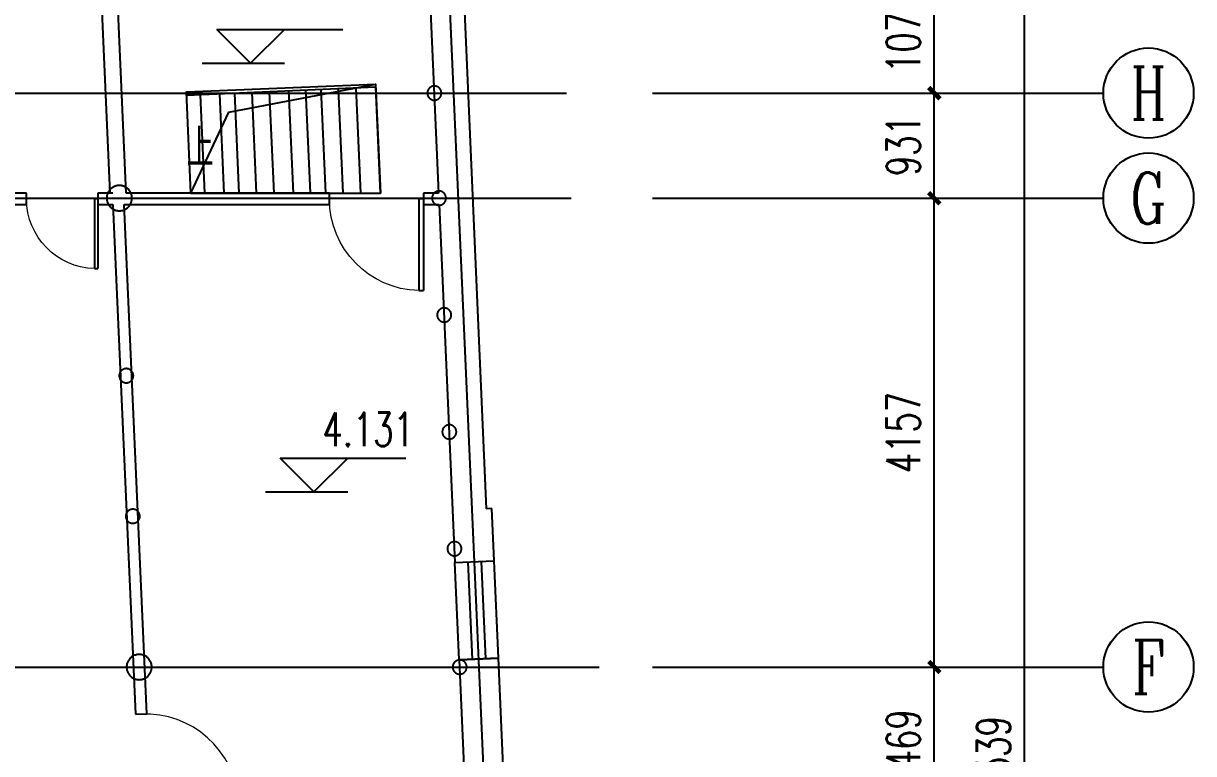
# Model space of a CAD drawing. Extents: x -20250 to 331240, y -699 to 63168.
# Drawn here: x 111408 to 121786, y 46025 to 52497 of the extents above; entities that cross this region are included whole.
import ezdxf
from ezdxf.enums import TextEntityAlignment as Align

# ---------------------------------------------------------------- set-up
doc = ezdxf.new("R2010")
doc.units = 0
doc.header["$LTSCALE"] = 1000
doc.header["$MEASUREMENT"] = 0
for name, color, linetype in [('AXIS', 3, 'Continuous'), ('AXIS_TEXT', 7, 'Continuous'), ('DIM_ELEV', 3, 'Continuous'), ('DIM_SYMB', 3, 'Continuous'), ('DOTE', 1, 'Continuous'), ('PUB_TEXT', 7, 'Continuous'), ('WALL', 9, 'Continuous'), ('WINDOW', 4, 'Continuous'), ('台阶', 3, 'Continuous'), ('柱子', 9, 'Continuous'), ('空', 3, 'Continuous')]:
    doc.layers.add(name, color=color, linetype=linetype)
doc.styles.add('_TCH_AXIS', font='COMPLEX', dxfattribs={"bigfont": 'GBCBIG'})
doc.styles.add('_TCH_DIM', font='SIMPLEX', dxfattribs={"bigfont": 'GBCBIG'})
doc.styles.add('_TCH_DIM_T3', font='SIMPLEX', dxfattribs={"width": 0.705882, "bigfont": 'GBCBIG'})
doc.styles.add('COMPLEX', font='COMPLEX')
doc.dimstyles.new('_TCH_ARCH&&100', dxfattribs={"dimtxt": 297.5, "dimasz": 100, "dimexe": 250, "dimexo": 300, "dimgap": 126.25, "dimtad": 1, "dimdec": 0, "dimzin": 0, "dimdsep": 46, "dimtxsty": '_TCH_DIM_T3', "dimblk": 'ARCHTICK', "dimcen": 0.09, "dimclrt": 7, "dimazin": 2, "dimtfac": 1, "dimtdec": 0, "dimtix": 1, "dimtmove": 2, "dimatfit": 3, "dimfxl": 1, "dimtolj": 1, "dimtzin": 0, "dimarcsym": 0})

# ---------------------------------------------------------------- blocks, each defined once
blk = doc.blocks.new('_ArchTick')
at = {"color": 0, "linetype": 'ByBlock', "const_width": 0.4}
blk.add_lwpolyline([(-0.5, -0.5), (0.5, 0.5)], dxfattribs=at)
blk = doc.blocks.new('*D171')
at = {"layer": 'AXIS', "color": 0, "lineweight": -2, "transparency": 16777216}
for p, q in [((117286, 46792), (119736, 46792)), ((119486, 45323), (119486, 46792)), ((117286, 45323), (119736, 45323))]:
    blk.add_line(p, q, dxfattribs=at)
at = {"layer": 'Defpoints', "color": 0, "transparency": 16777216}
for p in [(116986, 46792), (119486, 46792), (116986, 45323)]:
    blk.add_point(p, dxfattribs=at)
at = {"layer": 'AXIS', "color": 0, "lineweight": -2, "transparency": 16777216, "xscale": 100, "yscale": 100, "zscale": 100}
for p, rotation in [((119486, 46792), 90), ((119486, 45323), 270)]:
    blk.add_blockref('_ArchTick', p, dxfattribs=dict(at, rotation=rotation))
at = {"layer": 'AXIS', "color": 7, "transparency": 16777216, "insert": (119211, 46057), "char_height": 297.5, "attachment_point": 5, "rotation": 90, "style": '_TCH_DIM_T3'}
blk.add_mtext('\\A1;1469', dxfattribs=at)
blk = doc.blocks.new('*D172')
at = {"layer": 'AXIS', "color": 0, "lineweight": -2, "transparency": 16777216}
for p, q in [((117286, 50948), (119736, 50948)), ((119486, 46792), (119486, 50948)), ((117286, 46792), (119736, 46792))]:
    blk.add_line(p, q, dxfattribs=at)
at = {"layer": 'Defpoints', "color": 0, "transparency": 16777216}
for p in [(116986, 50948), (119486, 50948), (116986, 46792)]:
    blk.add_point(p, dxfattribs=at)
at = {"layer": 'AXIS', "color": 0, "lineweight": -2, "transparency": 16777216, "xscale": 100, "yscale": 100, "zscale": 100}
for p, rotation in [((119486, 50948), 90), ((119486, 46792), 270)]:
    blk.add_blockref('_ArchTick', p, dxfattribs=dict(at, rotation=rotation))
at = {"layer": 'AXIS', "color": 7, "transparency": 16777216, "insert": (119211, 48870), "char_height": 297.5, "attachment_point": 5, "rotation": 90, "style": '_TCH_DIM_T3'}
blk.add_mtext('\\A1;4157', dxfattribs=at)
blk = doc.blocks.new('*D173')
at = {"layer": 'AXIS', "color": 0, "lineweight": -2, "transparency": 16777216}
for p, q in [((117286, 51879), (119736, 51879)), ((119486, 50948), (119486, 51879)), ((117286, 50948), (119736, 50948))]:
    blk.add_line(p, q, dxfattribs=at)
at = {"layer": 'Defpoints', "color": 0, "transparency": 16777216}
for p in [(116986, 51879), (119486, 51879), (116986, 50948)]:
    blk.add_point(p, dxfattribs=at)
at = {"layer": 'AXIS', "color": 0, "lineweight": -2, "transparency": 16777216, "xscale": 100, "yscale": 100, "zscale": 100}
for p, rotation in [((119486, 51879), 90), ((119486, 50948), 270)]:
    blk.add_blockref('_ArchTick', p, dxfattribs=dict(at, rotation=rotation))
at = {"layer": 'AXIS', "color": 7, "transparency": 16777216, "insert": (119211, 51414), "char_height": 297.5, "attachment_point": 5, "rotation": 90, "style": '_TCH_DIM_T3'}
blk.add_mtext('\\A1;931', dxfattribs=at)
blk = doc.blocks.new('*D174')
at = {"layer": 'AXIS', "color": 0, "lineweight": -2, "transparency": 16777216}
for p, q in [((117286, 52956), (119736, 52956)), ((119486, 51879), (119486, 52956)), ((117286, 51879), (119736, 51879))]:
    blk.add_line(p, q, dxfattribs=at)
at = {"layer": 'Defpoints', "color": 0, "transparency": 16777216}
for p in [(116986, 52956), (119486, 52956), (116986, 51879)]:
    blk.add_point(p, dxfattribs=at)
at = {"layer": 'AXIS', "color": 0, "lineweight": -2, "transparency": 16777216, "xscale": 100, "yscale": 100, "zscale": 100}
for p, rotation in [((119486, 52956), 90), ((119486, 51879), 270)]:
    blk.add_blockref('_ArchTick', p, dxfattribs=dict(at, rotation=rotation))
at = {"layer": 'AXIS', "color": 7, "transparency": 16777216, "insert": (119211, 52418), "char_height": 297.5, "attachment_point": 5, "rotation": 90, "style": '_TCH_DIM_T3'}
blk.add_mtext('\\A1;1077', dxfattribs=at)
blk = doc.blocks.new('*D176')
at = {"layer": 'AXIS', "color": 0, "lineweight": -2, "transparency": 16777216}
for p, q in [((117286, 57176), (120536, 57176)), ((120286, 34637), (120286, 57176)), ((117286, 34637), (120536, 34637))]:
    blk.add_line(p, q, dxfattribs=at)
at = {"layer": 'Defpoints', "color": 0, "transparency": 16777216}
for p in [(116986, 57176), (120286, 57176), (116986, 34637)]:
    blk.add_point(p, dxfattribs=at)
at = {"layer": 'AXIS', "color": 0, "lineweight": -2, "transparency": 16777216, "xscale": 100, "yscale": 100, "zscale": 100}
for p, rotation in [((120286, 57176), 90), ((120286, 34637), 270)]:
    blk.add_blockref('_ArchTick', p, dxfattribs=dict(at, rotation=rotation))
at = {"layer": 'AXIS', "color": 7, "transparency": 16777216, "insert": (120011, 45906), "char_height": 297.5, "attachment_point": 5, "rotation": 90, "style": '_TCH_DIM_T3'}
blk.add_mtext('\\A1;22539', dxfattribs=at)
blk = doc.blocks.new('$TCHSYS$WIN2D')
for p, q in [((-0.5, 0.5), (0.5, 0.5)), ((-0.5, 0.5), (-0.5, -0.5)), ((0.5, 0.5), (0.5, -0.5)), ((0.5, 0.167), (-0.5, 0.167)), ((0.5, -0.167), (-0.5, -0.167)), ((-0.5, -0.5), (0.5, -0.5))]:
    blk.add_line(p, q)
blk = doc.blocks.new('$DorLib2D$00000001')
for p, q in [((0.45, 0.975), (0.5, 0.975)), ((0.45, 0), (0.45, 0.975)), ((0.5, 0), (0.5, 0.975)), ((0.5, 0), (0.45, 0))]:
    blk.add_line(p, q)
at = {"lineweight": 13}
blk.add_arc((0.475, 0), 0.975, 91.4693, 180, dxfattribs=at)
blk = doc.blocks.new('_AXISO')
blk.add_circle((0, 0), 0.5)
at = {"layer": 'AXIS_TEXT', "style": 'COMPLEX', "width": 1.041667}
blk.add_attdef('A', text='', height=0.56, dxfattribs=at).set_placement((-0.25, -0.28), (0.25, -0.28), align=Align.FIT)

msp = doc.modelspace()

# ---------------------------------------------------------------- linework, layer by layer
at = {"layer": 'AXIS'}
for p, q in [((116985.6, 51879.2), (120985.6, 51879.2)), ((116985.6, 50948.3), (120985.6, 50948.3)), ((116985.6, 46791.6), (120985.6, 46791.6))]:
    msp.add_line(p, q, dxfattribs=at)
at = {"layer": 'DIM_ELEV'}
for p, q in [((113423, 52144.4), (113123, 52444.4)), ((113123, 52444.4), (114239.5, 52444.4)), ((113423, 52144.4), (113723, 52444.4)), ((112994.6, 52144.4), (113723, 52144.4)), ((113983.7, 48344.4), (113683.7, 48644.4)), ((113683.7, 48644.4), (114800.2, 48644.4)), ((113983.7, 48344.4), (114283.7, 48644.4)), ((113555.4, 48344.4), (114283.7, 48344.4))]:
    msp.add_line(p, q, dxfattribs=at)
at = {"layer": 'DIM_SYMB'}
msp.add_lwpolyline([(113167.3, 51404.7, 0, 0, 0), (114076.3, 51444.8, 80, 0, 0), (114376, 51458, 0, 0, 0)], format="xyseb", dxfattribs=at)
at = {"layer": 'DOTE'}
for p, q in [((116029.7, 33636.9), (114939, 58372.3)), ((104269, 51879.2, 0), (116225.3, 51879.2, 0)), ((104310, 50948.3, 0), (116266.4, 50948.3, 0)), ((104558.1, 46791.6, 0), (116514.4, 46791.6, 0))]:
    msp.add_line(p, q, dxfattribs=at)
at = {"layer": 'WALL'}
for p, q in [((112178.3, 50990.8), (112096.2, 52851.4)), ((112318.4, 50990.8), (112236.4, 52851.4)), ((115007.3, 52851.4), (115089.3, 50990.8)), ((115307.6, 52851.4), (115393.4, 50904.1)), ((111436.1, 50990.8), (108989.8, 50990.8)), ((111436.1, 50890.8), (111436.1, 50990.8)), ((112202.4, 50990.8), (112069.4, 50990.8)), ((112069.4, 50990.8), (112069.4, 50890.8)), ((112202.4, 50990.8), (112178.3, 50990.8)), ((114122.2, 50990.8), (112318.4, 50990.8)), ((114122.2, 50890.8), (114122.2, 50990.8)), ((115089.3, 50990.8), (114955.7, 50990.8)), ((114955.7, 50990.8), (114955.7, 50890.8)), ((108994.3, 50890.8), (111436.1, 50890.8)), ((112069.4, 50890.8), (112202.4, 50890.8)), ((112202.4, 50890.8), (112401.6, 46372.7)), ((112501.5, 46377.2), (112302.5, 50890.8)), ((112302.5, 50890.8), (112322.8, 50890.8)), ((112322.8, 50890.8), (114122.2, 50890.8)), ((114955.7, 50890.8), (115093.7, 50890.8)), ((115093.7, 50890.8), (115213.2, 48181.3)), ((115393.4, 50904.1), (115512.9, 48194.5)), ((115213.2, 48181.2), (115233.6, 47717.8)), ((115562.9, 48196.7), (115512.9, 48194.5)), ((115583.3, 47733.2), (115562.9, 48196.7)), ((115233.6, 47717.8), (115583.3, 47733.2)), ((115621.4, 46869.7), (115271.7, 46854.3)), ((115271.7, 46854.3), (115346.9, 45149.8)), ((115697.2, 45149.8), (115621.4, 46869.7)), ((112401.6, 46372.7), (112501.5, 46377.2))]:
    msp.add_line(p, q, dxfattribs=at)
msp.add_polyline3d([(112894, 50990.8, 0), (112854.3, 51890.5, 0), (114531.9, 51958, 0), (114574.6, 50990.8, 0)], dxfattribs=at)
at = {"layer": '台阶'}
for points in [[(112894, 50990.8), (114574.6, 50990.8), (114533.1, 51933), (112855.7, 51859.1)], [(113587.9, 51891.3), (113627.6, 50990.8)], [(113759.2, 51898.9), (113799.2, 50990.8)], [(113909.7, 51905.5), (113950.1, 50990.8)], [(114046.7, 51911.6), (114087.3, 50990.8)], [(114199.2, 51918.3), (114240.1, 50990.8)], [(114355.4, 51925.2), (114396.6, 50990.8)], [(112974.8, 51864.3), (113013.3, 50990.8)], [(113146.7, 51871.9), (113185.5, 50990.8)], [(113280.6, 51877.8), (113319.7, 50990.8)], [(113433.3, 51884.5), (113472.7, 50990.8)]]:
    msp.add_lwpolyline(points, dxfattribs=at)
at = {"layer": '柱子'}
for points in [[(115115.4, 51879.3, 0), (115115.3, 51882.5, 0), (115115, 51885.7, 0), (115114.7, 51888.8, 0), (115114.1, 51891.9, 0), (115113.4, 51894.9, 0), (115112.6, 51897.9, 0), (115111.6, 51900.8, 0), (115110.5, 51903.6, 0), (115109.2, 51906.4, 0), (115107.8, 51909.1, 0), (115106.3, 51911.7, 0), (115104.7, 51914.2, 0), (115102.9, 51916.7, 0), (115101.1, 51919, 0), (115099.1, 51921.3, 0), (115097, 51923.5, 0), (115094.9, 51925.6, 0), (115092.6, 51927.5, 0), (115090.2, 51929.4, 0), (115087.8, 51931.1, 0), (115085.2, 51932.7, 0), (115082.6, 51934.2, 0), (115079.9, 51935.7, 0), (115077.2, 51936.9, 0), (115074.3, 51938, 0), (115071.4, 51939, 0), (115068.5, 51939.8, 0), (115065.4, 51940.5, 0), (115062.4, 51941.1, 0), (115059.2, 51941.5, 0), (115056, 51941.7, 0), (115052.8, 51941.8, 0), (115049.6, 51941.7, 0), (115046.4, 51941.5, 0), (115043.3, 51941.1, 0), (115040.2, 51940.5, 0), (115037.2, 51939.8, 0), (115034.2, 51939, 0), (115031.3, 51938, 0), (115028.5, 51936.9, 0), (115025.7, 51935.7, 0), (115023, 51934.2, 0), (115020.4, 51932.7, 0), (115017.9, 51931.1, 0), (115015.4, 51929.4, 0), (115013.1, 51927.5, 0), (115010.8, 51925.6, 0), (115008.6, 51923.5, 0), (115006.5, 51921.3, 0), (115004.6, 51919, 0), (115002.7, 51916.7, 0), (115001, 51914.2, 0), (114999.4, 51911.7, 0), (114997.8, 51909.1, 0), (114996.5, 51906.4, 0), (114995.2, 51903.6, 0), (114994.1, 51900.8, 0), (114993.1, 51897.9, 0), (114992.3, 51894.9, 0), (114991.6, 51891.9, 0), (114991, 51888.8, 0), (114990.6, 51885.7, 0), (114990.4, 51882.5, 0), (114990.3, 51879.3, 0), (114990.4, 51876.1, 0), (114990.6, 51872.9, 0), (114991, 51869.7, 0), (114991.6, 51866.7, 0), (114992.3, 51863.7, 0), (114993.1, 51860.7, 0), (114994.1, 51857.8, 0), (114995.2, 51854.9, 0), (114996.5, 51852.2, 0), (114997.8, 51849.5, 0), (114999.4, 51846.8, 0), (115001, 51844.3, 0), (115002.7, 51841.9, 0), (115004.6, 51839.5, 0), (115006.5, 51837.2, 0), (115008.6, 51835.1, 0), (115010.8, 51833, 0), (115013.1, 51831, 0), (115015.4, 51829.2, 0), (115017.9, 51827.4, 0), (115020.4, 51825.8, 0), (115023, 51824.3, 0), (115025.7, 51822.9, 0), (115028.5, 51821.7, 0), (115031.3, 51820.5, 0), (115034.2, 51819.6, 0), (115037.2, 51818.7, 0), (115040.2, 51818, 0), (115043.3, 51817.5, 0), (115046.4, 51817.1, 0), (115049.6, 51816.8, 0), (115052.8, 51816.7, 0), (115056, 51816.8, 0), (115059.2, 51817.1, 0), (115062.4, 51817.5, 0), (115065.4, 51818, 0), (115068.5, 51818.7, 0), (115071.4, 51819.6, 0), (115074.3, 51820.5, 0), (115077.2, 51821.7, 0), (115079.9, 51822.9, 0), (115082.6, 51824.3, 0), (115085.2, 51825.8, 0), (115087.8, 51827.4, 0), (115090.2, 51829.2, 0), (115092.6, 51831, 0), (115094.9, 51833, 0), (115097, 51835.1, 0), (115099.1, 51837.2, 0), (115101.1, 51839.5, 0), (115102.9, 51841.9, 0), (115104.7, 51844.3, 0), (115106.3, 51846.9, 0), (115107.8, 51849.5, 0), (115109.2, 51852.2, 0), (115110.5, 51854.9, 0), (115111.6, 51857.8, 0), (115112.6, 51860.7, 0), (115113.4, 51863.7, 0), (115114.1, 51866.7, 0), (115114.7, 51869.7, 0), (115115, 51872.9, 0), (115115.3, 51876.1, 0)], [(112370.5, 50948.3, 0), (112370.4, 50954, 0), (112370, 50959.7, 0), (112369.2, 50965.3, 0), (112368.3, 50970.8, 0), (112367, 50976.2, 0), (112365.5, 50981.5, 0), (112363.7, 50986.7, 0), (112361.7, 50991.8, 0), (112359.5, 50996.7, 0), (112357, 51001.6, 0), (112354.3, 51006.2, 0), (112351.4, 51010.8, 0), (112348.3, 51015.2, 0), (112345, 51019.4, 0), (112341.5, 51023.4, 0), (112337.8, 51027.3, 0), (112333.9, 51031, 0), (112329.8, 51034.5, 0), (112325.6, 51037.8, 0), (112321.2, 51041, 0), (112316.7, 51043.9, 0), (112312, 51046.6, 0), (112307.2, 51049, 0), (112302.2, 51051.3, 0), (112297.2, 51053.3, 0), (112292, 51055, 0), (112286.7, 51056.6, 0), (112281.3, 51057.8, 0), (112275.8, 51058.8, 0), (112270.2, 51059.5, 0), (112264.5, 51059.9, 0), (112258.8, 51060.1, 0), (112253, 51059.9, 0), (112247.3, 51059.5, 0), (112241.7, 51058.8, 0), (112236.2, 51057.8, 0), (112230.8, 51056.6, 0), (112225.5, 51055, 0), (112220.3, 51053.3, 0), (112215.3, 51051.3, 0), (112210.3, 51049, 0), (112205.5, 51046.6, 0), (112200.8, 51043.9, 0), (112196.3, 51041, 0), (112191.9, 51037.8, 0), (112187.7, 51034.5, 0), (112183.6, 51031, 0), (112179.7, 51027.3, 0), (112176, 51023.4, 0), (112172.5, 51019.4, 0), (112169.2, 51015.2, 0), (112166.1, 51010.8, 0), (112163.2, 51006.2, 0), (112160.5, 51001.6, 0), (112158, 50996.7, 0), (112155.8, 50991.8, 0), (112153.8, 50986.7, 0), (112152, 50981.5, 0), (112150.5, 50976.2, 0), (112149.3, 50970.8, 0), (112148.3, 50965.3, 0), (112147.6, 50959.7, 0), (112147.1, 50954, 0), (112147, 50948.3, 0), (112147.1, 50942.6, 0), (112147.6, 50936.9, 0), (112148.3, 50931.3, 0), (112149.3, 50925.8, 0), (112150.5, 50920.4, 0), (112152, 50915.1, 0), (112153.8, 50909.9, 0), (112155.8, 50904.8, 0), (112158, 50899.9, 0), (112160.5, 50895, 0), (112163.2, 50890.4, 0), (112166.1, 50885.8, 0), (112169.2, 50881.4, 0), (112172.5, 50877.2, 0), (112176, 50873.2, 0), (112179.7, 50869.3, 0), (112183.6, 50865.6, 0), (112187.7, 50862.1, 0), (112191.9, 50858.7, 0), (112196.3, 50855.6, 0), (112200.8, 50852.7, 0), (112205.5, 50850, 0), (112210.3, 50847.6, 0), (112215.3, 50845.3, 0), (112220.3, 50843.3, 0), (112225.5, 50841.6, 0), (112230.8, 50840, 0), (112236.2, 50838.8, 0), (112241.7, 50837.8, 0), (112247.3, 50837.1, 0), (112253, 50836.7, 0), (112258.8, 50836.5, 0), (112264.5, 50836.7, 0), (112270.2, 50837.1, 0), (112275.8, 50837.8, 0), (112281.3, 50838.8, 0), (112286.7, 50840, 0), (112292, 50841.6, 0), (112297.2, 50843.3, 0), (112302.2, 50845.3, 0), (112307.2, 50847.6, 0), (112312, 50850, 0), (112316.7, 50852.7, 0), (112321.2, 50855.6, 0), (112325.6, 50858.7, 0), (112329.8, 50862.1, 0), (112333.9, 50865.6, 0), (112337.8, 50869.3, 0), (112341.5, 50873.2, 0), (112345, 50877.2, 0), (112348.3, 50881.4, 0), (112351.4, 50885.8, 0), (112354.3, 50890.4, 0), (112357, 50895, 0), (112359.5, 50899.9, 0), (112361.7, 50904.8, 0), (112363.7, 50909.9, 0), (112365.5, 50915.1, 0), (112367, 50920.4, 0), (112368.3, 50925.8, 0), (112369.2, 50931.3, 0), (112370, 50936.9, 0), (112370.4, 50942.6, 0)], [(115156.4, 50948.3, 0), (115156.3, 50951.5, 0), (115156.1, 50954.7, 0), (115155.7, 50957.8, 0), (115155.2, 50960.9, 0), (115154.5, 50963.9, 0), (115153.6, 50966.9, 0), (115152.6, 50969.8, 0), (115151.5, 50972.6, 0), (115150.3, 50975.4, 0), (115148.9, 50978.1, 0), (115147.4, 50980.7, 0), (115145.7, 50983.2, 0), (115144, 50985.7, 0), (115142.1, 50988.1, 0), (115140.2, 50990.3, 0), (115138.1, 50992.5, 0), (115135.9, 50994.6, 0), (115133.7, 50996.5, 0), (115131.3, 50998.4, 0), (115128.8, 51000.2, 0), (115126.3, 51001.8, 0), (115123.7, 51003.3, 0), (115121, 51004.7, 0), (115118.2, 51005.9, 0), (115115.4, 51007, 0), (115112.5, 51008, 0), (115109.5, 51008.9, 0), (115106.5, 51009.6, 0), (115103.4, 51010.1, 0), (115100.3, 51010.5, 0), (115097.1, 51010.7, 0), (115093.9, 51010.8, 0), (115090.7, 51010.7, 0), (115087.5, 51010.5, 0), (115084.4, 51010.1, 0), (115081.3, 51009.6, 0), (115078.3, 51008.9, 0), (115075.3, 51008, 0), (115072.4, 51007, 0), (115069.6, 51005.9, 0), (115066.8, 51004.7, 0), (115064.1, 51003.3, 0), (115061.5, 51001.8, 0), (115058.9, 51000.2, 0), (115056.5, 50998.4, 0), (115054.1, 50996.5, 0), (115051.8, 50994.6, 0), (115049.7, 50992.5, 0), (115047.6, 50990.3, 0), (115045.6, 50988.1, 0), (115043.8, 50985.7, 0), (115042, 50983.2, 0), (115040.4, 50980.7, 0), (115038.9, 50978.1, 0), (115037.5, 50975.4, 0), (115036.3, 50972.6, 0), (115035.1, 50969.8, 0), (115034.2, 50966.9, 0), (115033.3, 50963.9, 0), (115032.6, 50960.9, 0), (115032.1, 50957.8, 0), (115031.7, 50954.7, 0), (115031.4, 50951.5, 0), (115031.3, 50948.3, 0), (115031.4, 50945.1, 0), (115031.7, 50941.9, 0), (115032.1, 50938.8, 0), (115032.6, 50935.7, 0), (115033.3, 50932.7, 0), (115034.2, 50929.7, 0), (115035.1, 50926.8, 0), (115036.3, 50924, 0), (115037.5, 50921.2, 0), (115038.9, 50918.5, 0), (115040.4, 50915.9, 0), (115042, 50913.3, 0), (115043.8, 50910.9, 0), (115045.6, 50908.5, 0), (115047.6, 50906.2, 0), (115049.7, 50904.1, 0), (115051.8, 50902, 0), (115054.1, 50900.1, 0), (115056.5, 50898.2, 0), (115058.9, 50896.4, 0), (115061.5, 50894.8, 0), (115064.1, 50893.3, 0), (115066.8, 50891.9, 0), (115069.6, 50890.7, 0), (115072.4, 50889.6, 0), (115075.3, 50888.6, 0), (115078.3, 50887.7, 0), (115081.3, 50887, 0), (115084.4, 50886.5, 0), (115087.5, 50886.1, 0), (115090.7, 50885.8, 0), (115093.9, 50885.7, 0), (115097.1, 50885.8, 0), (115100.3, 50886.1, 0), (115103.4, 50886.5, 0), (115106.5, 50887, 0), (115109.5, 50887.7, 0), (115112.5, 50888.6, 0), (115115.4, 50889.6, 0), (115118.2, 50890.7, 0), (115121, 50891.9, 0), (115123.7, 50893.3, 0), (115126.3, 50894.8, 0), (115128.8, 50896.4, 0), (115131.3, 50898.2, 0), (115133.7, 50900.1, 0), (115135.9, 50902, 0), (115138.1, 50904.1, 0), (115140.2, 50906.2, 0), (115142.1, 50908.5, 0), (115144, 50910.9, 0), (115145.7, 50913.3, 0), (115147.4, 50915.9, 0), (115148.9, 50918.5, 0), (115150.2, 50921.2, 0), (115151.5, 50924, 0), (115152.6, 50926.8, 0), (115153.6, 50929.7, 0), (115154.5, 50932.7, 0), (115155.2, 50935.7, 0), (115155.7, 50938.8, 0), (115156.1, 50941.9, 0), (115156.3, 50945.1, 0)], [(115202.1, 49912.3, 0), (115202, 49915.6, 0), (115201.8, 49918.7, 0), (115201.4, 49921.9, 0), (115200.8, 49924.9, 0), (115200.1, 49928, 0), (115199.3, 49930.9, 0), (115198.3, 49933.8, 0), (115197.2, 49936.7, 0), (115195.9, 49939.4, 0), (115194.5, 49942.2, 0), (115193, 49944.7, 0), (115191.4, 49947.3, 0), (115189.7, 49949.7, 0), (115187.8, 49952.1, 0), (115185.8, 49954.4, 0), (115183.8, 49956.6, 0), (115181.6, 49958.6, 0), (115179.3, 49960.6, 0), (115177, 49962.5, 0), (115174.5, 49964.2, 0), (115172, 49965.8, 0), (115169.4, 49967.3, 0), (115166.7, 49968.7, 0), (115163.9, 49970, 0), (115161.1, 49971.1, 0), (115158.1, 49972.1, 0), (115155.2, 49972.9, 0), (115152.2, 49973.6, 0), (115149.1, 49974.2, 0), (115146, 49974.6, 0), (115142.8, 49974.8, 0), (115139.6, 49974.9, 0), (115136.3, 49974.8, 0), (115133.2, 49974.6, 0), (115130, 49974.2, 0), (115127, 49973.6, 0), (115123.9, 49972.9, 0), (115121, 49972.1, 0), (115118.1, 49971.1, 0), (115115.2, 49970, 0), (115112.5, 49968.7, 0), (115109.8, 49967.3, 0), (115107.1, 49965.8, 0), (115104.6, 49964.2, 0), (115102.2, 49962.5, 0), (115099.8, 49960.6, 0), (115097.5, 49958.6, 0), (115095.4, 49956.6, 0), (115093.3, 49954.4, 0), (115091.3, 49952.1, 0), (115089.5, 49949.7, 0), (115087.7, 49947.3, 0), (115086.1, 49944.7, 0), (115084.6, 49942.2, 0), (115083.2, 49939.4, 0), (115081.9, 49936.7, 0), (115080.8, 49933.8, 0), (115079.8, 49930.9, 0), (115079, 49928, 0), (115078.3, 49924.9, 0), (115077.7, 49921.9, 0), (115077.3, 49918.7, 0), (115077.1, 49915.6, 0), (115077, 49912.3, 0), (115077.1, 49909.1, 0), (115077.3, 49906, 0), (115077.7, 49902.8, 0), (115078.3, 49899.7, 0), (115079, 49896.7, 0), (115079.8, 49893.7, 0), (115080.8, 49890.8, 0), (115081.9, 49888, 0), (115083.2, 49885.2, 0), (115084.6, 49882.6, 0), (115086.1, 49879.9, 0), (115087.7, 49877.4, 0), (115089.5, 49874.9, 0), (115091.3, 49872.6, 0), (115093.3, 49870.3, 0), (115095.4, 49868.1, 0), (115097.5, 49866.1, 0), (115099.8, 49864.1, 0), (115102.2, 49862.2, 0), (115104.6, 49860.5, 0), (115107.1, 49858.9, 0), (115109.8, 49857.4, 0), (115112.5, 49856, 0), (115115.2, 49854.7, 0), (115118.1, 49853.6, 0), (115121, 49852.6, 0), (115123.9, 49851.8, 0), (115127, 49851.1, 0), (115130, 49850.5, 0), (115133.2, 49850.1, 0), (115136.3, 49849.9, 0), (115139.6, 49849.8, 0), (115142.8, 49849.9, 0), (115146, 49850.1, 0), (115149.1, 49850.5, 0), (115152.2, 49851.1, 0), (115155.2, 49851.8, 0), (115158.1, 49852.6, 0), (115161.1, 49853.6, 0), (115163.9, 49854.7, 0), (115166.7, 49856, 0), (115169.4, 49857.4, 0), (115172, 49858.9, 0), (115174.5, 49860.5, 0), (115177, 49862.2, 0), (115179.3, 49864.1, 0), (115181.6, 49866.1, 0), (115183.8, 49868.1, 0), (115185.8, 49870.3, 0), (115187.8, 49872.6, 0), (115189.7, 49874.9, 0), (115191.4, 49877.4, 0), (115193, 49879.9, 0), (115194.5, 49882.6, 0), (115195.9, 49885.2, 0), (115197.2, 49888, 0), (115198.3, 49890.8, 0), (115199.3, 49893.7, 0), (115200.1, 49896.7, 0), (115200.8, 49899.7, 0), (115201.4, 49902.8, 0), (115201.8, 49906, 0), (115202, 49909.1, 0)], [(112383, 49374.3, 0), (112382.9, 49377.5, 0), (112382.7, 49380.7, 0), (112382.3, 49383.8, 0), (112381.7, 49386.9, 0), (112381, 49389.9, 0), (112380.2, 49392.8, 0), (112379.2, 49395.7, 0), (112378.1, 49398.6, 0), (112376.8, 49401.4, 0), (112375.4, 49404.1, 0), (112373.9, 49406.7, 0), (112372.3, 49409.2, 0), (112370.6, 49411.7, 0), (112368.7, 49414, 0), (112366.7, 49416.3, 0), (112364.7, 49418.5, 0), (112362.5, 49420.6, 0), (112360.2, 49422.5, 0), (112357.9, 49424.4, 0), (112355.4, 49426.1, 0), (112352.9, 49427.7, 0), (112350.2, 49429.2, 0), (112347.6, 49430.6, 0), (112344.8, 49431.9, 0), (112341.9, 49433, 0), (112339, 49434, 0), (112336.1, 49434.8, 0), (112333, 49435.5, 0), (112330, 49436.1, 0), (112326.8, 49436.5, 0), (112323.7, 49436.7, 0), (112320.5, 49436.8, 0), (112317.2, 49436.7, 0), (112314.1, 49436.5, 0), (112310.9, 49436.1, 0), (112307.9, 49435.5, 0), (112304.8, 49434.8, 0), (112301.9, 49434, 0), (112299, 49433, 0), (112296.1, 49431.9, 0), (112293.4, 49430.6, 0), (112290.7, 49429.2, 0), (112288, 49427.7, 0), (112285.5, 49426.1, 0), (112283, 49424.4, 0), (112280.7, 49422.5, 0), (112278.4, 49420.6, 0), (112276.2, 49418.5, 0), (112274.2, 49416.3, 0), (112272.2, 49414, 0), (112270.3, 49411.7, 0), (112268.6, 49409.2, 0), (112267, 49406.7, 0), (112265.5, 49404.1, 0), (112264.1, 49401.4, 0), (112262.8, 49398.6, 0), (112261.7, 49395.7, 0), (112260.7, 49392.8, 0), (112259.9, 49389.9, 0), (112259.2, 49386.9, 0), (112258.6, 49383.8, 0), (112258.2, 49380.7, 0), (112258, 49377.5, 0), (112257.9, 49374.3, 0), (112258, 49371.1, 0), (112258.2, 49367.9, 0), (112258.6, 49364.7, 0), (112259.2, 49361.7, 0), (112259.9, 49358.7, 0), (112260.7, 49355.7, 0), (112261.7, 49352.8, 0), (112262.8, 49349.9, 0), (112264.1, 49347.2, 0), (112265.5, 49344.5, 0), (112267, 49341.8, 0), (112268.6, 49339.3, 0), (112270.3, 49336.9, 0), (112272.2, 49334.5, 0), (112274.2, 49332.2, 0), (112276.2, 49330.1, 0), (112278.4, 49328, 0), (112280.7, 49326, 0), (112283, 49324.2, 0), (112285.5, 49322.4, 0), (112288, 49320.8, 0), (112290.7, 49319.3, 0), (112293.4, 49317.9, 0), (112296.1, 49316.7, 0), (112299, 49315.5, 0), (112301.9, 49314.5, 0), (112304.8, 49313.7, 0), (112307.9, 49313, 0), (112310.9, 49312.4, 0), (112314.1, 49312.1, 0), (112317.2, 49311.8, 0), (112320.5, 49311.7, 0), (112323.7, 49311.8, 0), (112326.8, 49312.1, 0), (112330, 49312.4, 0), (112333, 49313, 0), (112336.1, 49313.7, 0), (112339, 49314.5, 0), (112341.9, 49315.5, 0), (112344.8, 49316.7, 0), (112347.6, 49317.9, 0), (112350.2, 49319.3, 0), (112352.9, 49320.8, 0), (112355.4, 49322.4, 0), (112357.9, 49324.2, 0), (112360.2, 49326, 0), (112362.5, 49328, 0), (112364.7, 49330.1, 0), (112366.7, 49332.2, 0), (112368.7, 49334.5, 0), (112370.6, 49336.9, 0), (112372.3, 49339.3, 0), (112373.9, 49341.8, 0), (112375.4, 49344.5, 0), (112376.8, 49347.2, 0), (112378.1, 49349.9, 0), (112379.2, 49352.8, 0), (112380.2, 49355.7, 0), (112381, 49358.7, 0), (112381.7, 49361.7, 0), (112382.3, 49364.7, 0), (112382.7, 49367.9, 0), (112382.9, 49371.1, 0)], [(115247.8, 48876.1, 0), (115247.7, 48879.3, 0), (115247.5, 48882.5, 0), (115247.1, 48885.6, 0), (115246.5, 48888.7, 0), (115245.8, 48891.7, 0), (115245, 48894.7, 0), (115244, 48897.6, 0), (115242.9, 48900.4, 0), (115241.6, 48903.2, 0), (115240.2, 48905.9, 0), (115238.7, 48908.5, 0), (115237.1, 48911, 0), (115235.4, 48913.5, 0), (115233.5, 48915.8, 0), (115231.5, 48918.1, 0), (115229.5, 48920.3, 0), (115227.3, 48922.3, 0), (115225, 48924.3, 0), (115222.7, 48926.2, 0), (115220.2, 48927.9, 0), (115217.7, 48929.5, 0), (115215, 48931.1, 0), (115212.4, 48932.4, 0), (115209.6, 48933.7, 0), (115206.7, 48934.8, 0), (115203.8, 48935.8, 0), (115200.9, 48936.6, 0), (115197.9, 48937.3, 0), (115194.8, 48937.9, 0), (115191.6, 48938.3, 0), (115188.5, 48938.5, 0), (115185.3, 48938.6, 0), (115182, 48938.5, 0), (115178.9, 48938.3, 0), (115175.7, 48937.9, 0), (115172.7, 48937.3, 0), (115169.6, 48936.6, 0), (115166.7, 48935.8, 0), (115163.8, 48934.8, 0), (115160.9, 48933.7, 0), (115158.2, 48932.4, 0), (115155.5, 48931.1, 0), (115152.8, 48929.5, 0), (115150.3, 48927.9, 0), (115147.8, 48926.2, 0), (115145.5, 48924.3, 0), (115143.2, 48922.3, 0), (115141, 48920.3, 0), (115139, 48918.1, 0), (115137, 48915.8, 0), (115135.1, 48913.5, 0), (115133.4, 48911, 0), (115131.8, 48908.5, 0), (115130.3, 48905.9, 0), (115128.9, 48903.2, 0), (115127.6, 48900.4, 0), (115126.5, 48897.6, 0), (115125.5, 48894.7, 0), (115124.7, 48891.7, 0), (115124, 48888.7, 0), (115123.4, 48885.6, 0), (115123, 48882.5, 0), (115122.8, 48879.3, 0), (115122.7, 48876.1, 0), (115122.8, 48872.8, 0), (115123, 48869.7, 0), (115123.4, 48866.6, 0), (115124, 48863.5, 0), (115124.7, 48860.4, 0), (115125.5, 48857.5, 0), (115126.5, 48854.6, 0), (115127.6, 48851.7, 0), (115128.9, 48849, 0), (115130.3, 48846.3, 0), (115131.8, 48843.7, 0), (115133.4, 48841.1, 0), (115135.1, 48838.7, 0), (115137, 48836.3, 0), (115139, 48834, 0), (115141, 48831.8, 0), (115143.2, 48829.8, 0), (115145.5, 48827.8, 0), (115147.8, 48826, 0), (115150.3, 48824.2, 0), (115152.8, 48822.6, 0), (115155.5, 48821.1, 0), (115158.2, 48819.7, 0), (115160.9, 48818.4, 0), (115163.8, 48817.3, 0), (115166.7, 48816.3, 0), (115169.6, 48815.5, 0), (115172.7, 48814.8, 0), (115175.7, 48814.2, 0), (115178.9, 48813.8, 0), (115182, 48813.6, 0), (115185.3, 48813.5, 0), (115188.5, 48813.6, 0), (115191.6, 48813.8, 0), (115194.8, 48814.2, 0), (115197.9, 48814.8, 0), (115200.9, 48815.5, 0), (115203.8, 48816.3, 0), (115206.7, 48817.3, 0), (115209.6, 48818.4, 0), (115212.4, 48819.7, 0), (115215, 48821.1, 0), (115217.7, 48822.6, 0), (115220.2, 48824.2, 0), (115222.7, 48826, 0), (115225, 48827.8, 0), (115227.3, 48829.8, 0), (115229.5, 48831.8, 0), (115231.5, 48834, 0), (115233.5, 48836.3, 0), (115235.4, 48838.7, 0), (115237.1, 48841.1, 0), (115238.7, 48843.7, 0), (115240.2, 48846.3, 0), (115241.6, 48849, 0), (115242.9, 48851.7, 0), (115244, 48854.6, 0), (115245, 48857.5, 0), (115245.8, 48860.4, 0), (115246.5, 48863.5, 0), (115247.1, 48866.6, 0), (115247.5, 48869.7, 0), (115247.7, 48872.8, 0)], [(112440.5, 48128.4, 0), (112440.5, 48131.7, 0), (112440.2, 48134.8, 0), (112439.8, 48138, 0), (112439.3, 48141, 0), (112438.6, 48144.1, 0), (112437.7, 48147, 0), (112436.8, 48149.9, 0), (112435.6, 48152.8, 0), (112434.4, 48155.5, 0), (112433, 48158.2, 0), (112431.5, 48160.8, 0), (112429.9, 48163.4, 0), (112428.1, 48165.8, 0), (112426.3, 48168.2, 0), (112424.3, 48170.5, 0), (112422.2, 48172.7, 0), (112420, 48174.7, 0), (112417.8, 48176.7, 0), (112415.4, 48178.6, 0), (112413, 48180.3, 0), (112410.4, 48181.9, 0), (112407.8, 48183.4, 0), (112405.1, 48184.8, 0), (112402.3, 48186.1, 0), (112399.5, 48187.2, 0), (112396.6, 48188.2, 0), (112393.6, 48189, 0), (112390.6, 48189.7, 0), (112387.5, 48190.2, 0), (112384.4, 48190.7, 0), (112381.2, 48190.9, 0), (112378, 48191, 0), (112374.8, 48190.9, 0), (112371.6, 48190.7, 0), (112368.5, 48190.2, 0), (112365.4, 48189.7, 0), (112362.4, 48189, 0), (112359.4, 48188.2, 0), (112356.5, 48187.2, 0), (112353.7, 48186.1, 0), (112350.9, 48184.8, 0), (112348.2, 48183.4, 0), (112345.6, 48181.9, 0), (112343.1, 48180.3, 0), (112340.6, 48178.6, 0), (112338.2, 48176.7, 0), (112336, 48174.7, 0), (112333.8, 48172.7, 0), (112331.7, 48170.5, 0), (112329.8, 48168.2, 0), (112327.9, 48165.8, 0), (112326.2, 48163.4, 0), (112324.5, 48160.9, 0), (112323, 48158.2, 0), (112321.6, 48155.5, 0), (112320.4, 48152.8, 0), (112319.3, 48149.9, 0), (112318.3, 48147, 0), (112317.4, 48144.1, 0), (112316.7, 48141, 0), (112316.2, 48138, 0), (112315.8, 48134.8, 0), (112315.5, 48131.7, 0), (112315.5, 48128.4, 0), (112315.5, 48125.2, 0), (112315.8, 48122.1, 0), (112316.2, 48118.9, 0), (112316.7, 48115.8, 0), (112317.4, 48112.8, 0), (112318.3, 48109.8, 0), (112319.3, 48107, 0), (112320.4, 48104.1, 0), (112321.6, 48101.3, 0), (112323, 48098.7, 0), (112324.5, 48096, 0), (112326.2, 48093.5, 0), (112327.9, 48091, 0), (112329.8, 48088.7, 0), (112331.7, 48086.4, 0), (112333.8, 48084.2, 0), (112336, 48082.2, 0), (112338.2, 48080.2, 0), (112340.6, 48078.3, 0), (112343.1, 48076.6, 0), (112345.6, 48075, 0), (112348.2, 48073.5, 0), (112350.9, 48072.1, 0), (112353.7, 48070.8, 0), (112356.5, 48069.7, 0), (112359.4, 48068.7, 0), (112362.4, 48067.9, 0), (112365.4, 48067.2, 0), (112368.5, 48066.6, 0), (112371.6, 48066.2, 0), (112374.8, 48066, 0), (112378, 48065.9, 0), (112381.2, 48066, 0), (112384.4, 48066.2, 0), (112387.5, 48066.6, 0), (112390.6, 48067.2, 0), (112393.6, 48067.9, 0), (112396.6, 48068.7, 0), (112399.5, 48069.7, 0), (112402.3, 48070.8, 0), (112405.1, 48072.1, 0), (112407.8, 48073.5, 0), (112410.4, 48075, 0), (112413, 48076.6, 0), (112415.4, 48078.3, 0), (112417.8, 48080.2, 0), (112420, 48082.2, 0), (112422.2, 48084.2, 0), (112424.3, 48086.4, 0), (112426.3, 48088.7, 0), (112428.1, 48091, 0), (112429.9, 48093.5, 0), (112431.5, 48096, 0), (112433, 48098.7, 0), (112434.4, 48101.3, 0), (112435.6, 48104.1, 0), (112436.8, 48107, 0), (112437.7, 48109.8, 0), (112438.6, 48112.8, 0), (112439.3, 48115.8, 0), (112439.8, 48118.9, 0), (112440.2, 48122.1, 0), (112440.5, 48125.2, 0)], [(115293.5, 47840.3, 0), (115293.4, 47843.5, 0), (115293.1, 47846.7, 0), (115292.7, 47849.8, 0), (115292.2, 47852.9, 0), (115291.5, 47855.9, 0), (115290.7, 47858.9, 0), (115289.7, 47861.8, 0), (115288.5, 47864.6, 0), (115287.3, 47867.4, 0), (115285.9, 47870.1, 0), (115284.4, 47872.7, 0), (115282.8, 47875.2, 0), (115281, 47877.7, 0), (115279.2, 47880.1, 0), (115277.2, 47882.3, 0), (115275.1, 47884.5, 0), (115273, 47886.6, 0), (115270.7, 47888.5, 0), (115268.3, 47890.4, 0), (115265.9, 47892.1, 0), (115263.3, 47893.7, 0), (115260.7, 47895.3, 0), (115258, 47896.7, 0), (115255.3, 47897.9, 0), (115252.4, 47899, 0), (115249.5, 47900, 0), (115246.5, 47900.8, 0), (115243.5, 47901.6, 0), (115240.4, 47902.1, 0), (115237.3, 47902.5, 0), (115234.1, 47902.7, 0), (115230.9, 47902.8, 0), (115227.7, 47902.7, 0), (115224.5, 47902.5, 0), (115221.4, 47902.1, 0), (115218.3, 47901.6, 0), (115215.3, 47900.8, 0), (115212.3, 47900, 0), (115209.4, 47899, 0), (115206.6, 47897.9, 0), (115203.8, 47896.7, 0), (115201.1, 47895.3, 0), (115198.5, 47893.7, 0), (115196, 47892.1, 0), (115193.5, 47890.4, 0), (115191.2, 47888.5, 0), (115188.9, 47886.6, 0), (115186.7, 47884.5, 0), (115184.6, 47882.3, 0), (115182.7, 47880.1, 0), (115180.8, 47877.7, 0), (115179.1, 47875.2, 0), (115177.4, 47872.7, 0), (115175.9, 47870.1, 0), (115174.6, 47867.4, 0), (115173.3, 47864.6, 0), (115172.2, 47861.8, 0), (115171.2, 47858.9, 0), (115170.4, 47855.9, 0), (115169.7, 47852.9, 0), (115169.1, 47849.8, 0), (115168.7, 47846.7, 0), (115168.5, 47843.5, 0), (115168.4, 47840.3, 0), (115168.5, 47837.1, 0), (115168.7, 47833.9, 0), (115169.1, 47830.7, 0), (115169.7, 47827.7, 0), (115170.4, 47824.7, 0), (115171.2, 47821.7, 0), (115172.2, 47818.8, 0), (115173.3, 47815.9, 0), (115174.6, 47813.2, 0), (115175.9, 47810.5, 0), (115177.4, 47807.9, 0), (115179.1, 47805.3, 0), (115180.8, 47802.9, 0), (115182.7, 47800.5, 0), (115184.6, 47798.2, 0), (115186.7, 47796.1, 0), (115188.9, 47794, 0), (115191.2, 47792, 0), (115193.5, 47790.2, 0), (115196, 47788.4, 0), (115198.5, 47786.8, 0), (115201.1, 47785.3, 0), (115203.8, 47783.9, 0), (115206.6, 47782.7, 0), (115209.4, 47781.5, 0), (115212.3, 47780.6, 0), (115215.3, 47779.7, 0), (115218.3, 47779, 0), (115221.4, 47778.5, 0), (115224.5, 47778.1, 0), (115227.7, 47777.8, 0), (115230.9, 47777.7, 0), (115234.1, 47777.8, 0), (115237.3, 47778.1, 0), (115240.4, 47778.5, 0), (115243.5, 47779, 0), (115246.5, 47779.7, 0), (115249.5, 47780.6, 0), (115252.4, 47781.5, 0), (115255.3, 47782.7, 0), (115258, 47783.9, 0), (115260.7, 47785.3, 0), (115263.3, 47786.8, 0), (115265.9, 47788.4, 0), (115268.3, 47790.2, 0), (115270.7, 47792, 0), (115273, 47794, 0), (115275.1, 47796.1, 0), (115277.2, 47798.2, 0), (115279.2, 47800.5, 0), (115281, 47802.9, 0), (115282.8, 47805.3, 0), (115284.4, 47807.9, 0), (115285.9, 47810.5, 0), (115287.3, 47813.2, 0), (115288.5, 47815.9, 0), (115289.7, 47818.8, 0), (115290.7, 47821.7, 0), (115291.5, 47824.7, 0), (115292.2, 47827.7, 0), (115292.7, 47830.7, 0), (115293.1, 47833.9, 0), (115293.4, 47837.1, 0)], [(112546.6, 46791.6, 0), (112546.5, 46797.3, 0), (112546.1, 46803, 0), (112545.4, 46808.6, 0), (112544.4, 46814.1, 0), (112543.1, 46819.5, 0), (112541.6, 46824.8, 0), (112539.9, 46830, 0), (112537.8, 46835.1, 0), (112535.6, 46840, 0), (112533.1, 46844.9, 0), (112530.4, 46849.5, 0), (112527.5, 46854.1, 0), (112524.4, 46858.5, 0), (112521.1, 46862.7, 0), (112517.6, 46866.7, 0), (112513.9, 46870.6, 0), (112510, 46874.3, 0), (112505.9, 46877.8, 0), (112501.7, 46881.2, 0), (112497.3, 46884.3, 0), (112492.8, 46887.2, 0), (112488.1, 46889.9, 0), (112483.3, 46892.3, 0), (112478.3, 46894.6, 0), (112473.3, 46896.6, 0), (112468.1, 46898.3, 0), (112462.8, 46899.9, 0), (112457.4, 46901.1, 0), (112451.9, 46902.1, 0), (112446.3, 46902.8, 0), (112440.6, 46903.2, 0), (112434.9, 46903.4, 0), (112429.1, 46903.2, 0), (112423.4, 46902.8, 0), (112417.9, 46902.1, 0), (112412.4, 46901.1, 0), (112406.9, 46899.9, 0), (112401.6, 46898.3, 0), (112396.5, 46896.6, 0), (112391.4, 46894.6, 0), (112386.4, 46892.3, 0), (112381.6, 46889.9, 0), (112376.9, 46887.2, 0), (112372.4, 46884.3, 0), (112368, 46881.2, 0), (112363.8, 46877.8, 0), (112359.7, 46874.3, 0), (112355.9, 46870.6, 0), (112352.1, 46866.7, 0), (112348.6, 46862.7, 0), (112345.3, 46858.5, 0), (112342.2, 46854.1, 0), (112339.3, 46849.5, 0), (112336.6, 46844.9, 0), (112334.1, 46840, 0), (112331.9, 46835.1, 0), (112329.9, 46830, 0), (112328.1, 46824.8, 0), (112326.6, 46819.5, 0), (112325.4, 46814.1, 0), (112324.4, 46808.6, 0), (112323.7, 46803, 0), (112323.2, 46797.3, 0), (112323.1, 46791.6, 0), (112323.2, 46785.9, 0), (112323.7, 46780.2, 0), (112324.4, 46774.6, 0), (112325.4, 46769.1, 0), (112326.6, 46763.7, 0), (112328.1, 46758.4, 0), (112329.9, 46753.2, 0), (112331.9, 46748.1, 0), (112334.1, 46743.2, 0), (112336.6, 46738.3, 0), (112339.3, 46733.7, 0), (112342.2, 46729.2, 0), (112345.3, 46724.7, 0), (112348.6, 46720.5, 0), (112352.1, 46716.5, 0), (112355.9, 46712.6, 0), (112359.7, 46708.9, 0), (112363.8, 46705.4, 0), (112368, 46702.1, 0), (112372.4, 46698.9, 0), (112376.9, 46696, 0), (112381.6, 46693.3, 0), (112386.4, 46690.9, 0), (112391.4, 46688.6, 0), (112396.5, 46686.6, 0), (112401.6, 46684.9, 0), (112406.9, 46683.3, 0), (112412.4, 46682.1, 0), (112417.9, 46681.1, 0), (112423.4, 46680.4, 0), (112429.1, 46680, 0), (112434.9, 46679.8, 0), (112440.6, 46680, 0), (112446.3, 46680.4, 0), (112451.9, 46681.1, 0), (112457.4, 46682.1, 0), (112462.8, 46683.3, 0), (112468.1, 46684.9, 0), (112473.3, 46686.6, 0), (112478.3, 46688.6, 0), (112483.3, 46690.9, 0), (112488.1, 46693.3, 0), (112492.8, 46696, 0), (112497.3, 46698.9, 0), (112501.7, 46702.1, 0), (112505.9, 46705.4, 0), (112510, 46708.9, 0), (112513.9, 46712.6, 0), (112517.6, 46716.5, 0), (112521.1, 46720.5, 0), (112524.4, 46724.7, 0), (112527.5, 46729.1, 0), (112530.4, 46733.7, 0), (112533.1, 46738.3, 0), (112535.6, 46743.2, 0), (112537.8, 46748.1, 0), (112539.9, 46753.2, 0), (112541.6, 46758.4, 0), (112543.1, 46763.7, 0), (112544.4, 46769.1, 0), (112545.4, 46774.6, 0), (112546.1, 46780.2, 0), (112546.5, 46785.9, 0)], [(115339.7, 46791.6, 0), (115339.6, 46794.8, 0), (115339.4, 46798, 0), (115339, 46801.1, 0), (115338.4, 46804.2, 0), (115337.7, 46807.2, 0), (115336.9, 46810.2, 0), (115335.9, 46813.1, 0), (115334.8, 46815.9, 0), (115333.5, 46818.7, 0), (115332.1, 46821.4, 0), (115330.6, 46824, 0), (115329, 46826.6, 0), (115327.3, 46829, 0), (115325.4, 46831.4, 0), (115323.4, 46833.7, 0), (115321.4, 46835.8, 0), (115319.2, 46837.9, 0), (115316.9, 46839.9, 0), (115314.6, 46841.7, 0), (115312.1, 46843.5, 0), (115309.6, 46845.1, 0), (115307, 46846.6, 0), (115304.3, 46848, 0), (115301.5, 46849.2, 0), (115298.7, 46850.3, 0), (115295.7, 46851.3, 0), (115292.8, 46852.2, 0), (115289.8, 46852.9, 0), (115286.7, 46853.4, 0), (115283.6, 46853.8, 0), (115280.4, 46854.1, 0), (115277.2, 46854.2, 0), (115273.9, 46854.1, 0), (115270.8, 46853.8, 0), (115267.6, 46853.4, 0), (115264.6, 46852.9, 0), (115261.5, 46852.2, 0), (115258.6, 46851.3, 0), (115255.7, 46850.3, 0), (115252.8, 46849.2, 0), (115250.1, 46848, 0), (115247.4, 46846.6, 0), (115244.7, 46845.1, 0), (115242.2, 46843.5, 0), (115239.8, 46841.7, 0), (115237.4, 46839.9, 0), (115235.1, 46837.9, 0), (115233, 46835.8, 0), (115230.9, 46833.7, 0), (115228.9, 46831.4, 0), (115227.1, 46829, 0), (115225.3, 46826.6, 0), (115223.7, 46824, 0), (115222.2, 46821.4, 0), (115220.8, 46818.7, 0), (115219.5, 46815.9, 0), (115218.4, 46813.1, 0), (115217.4, 46810.2, 0), (115216.6, 46807.2, 0), (115215.9, 46804.2, 0), (115215.3, 46801.1, 0), (115214.9, 46798, 0), (115214.7, 46794.8, 0), (115214.6, 46791.6, 0), (115214.7, 46788.4, 0), (115214.9, 46785.2, 0), (115215.3, 46782.1, 0), (115215.9, 46779, 0), (115216.6, 46776, 0), (115217.4, 46773, 0), (115218.4, 46770.1, 0), (115219.5, 46767.3, 0), (115220.8, 46764.5, 0), (115222.2, 46761.8, 0), (115223.7, 46759.2, 0), (115225.3, 46756.7, 0), (115227.1, 46754.2, 0), (115228.9, 46751.8, 0), (115230.9, 46749.6, 0), (115233, 46747.4, 0), (115235.1, 46745.3, 0), (115237.4, 46743.4, 0), (115239.8, 46741.5, 0), (115242.2, 46739.7, 0), (115244.7, 46738.1, 0), (115247.4, 46736.6, 0), (115250.1, 46735.2, 0), (115252.8, 46734, 0), (115255.7, 46732.9, 0), (115258.6, 46731.9, 0), (115261.5, 46731, 0), (115264.6, 46730.3, 0), (115267.6, 46729.8, 0), (115270.8, 46729.4, 0), (115273.9, 46729.2, 0), (115277.2, 46729.1, 0), (115280.4, 46729.2, 0), (115283.6, 46729.4, 0), (115286.7, 46729.8, 0), (115289.8, 46730.3, 0), (115292.8, 46731.1, 0), (115295.7, 46731.9, 0), (115298.7, 46732.9, 0), (115301.5, 46734, 0), (115304.3, 46735.2, 0), (115307, 46736.6, 0), (115309.6, 46738.1, 0), (115312.1, 46739.8, 0), (115314.6, 46741.5, 0), (115316.9, 46743.4, 0), (115319.2, 46745.3, 0), (115321.4, 46747.4, 0), (115323.4, 46749.6, 0), (115325.4, 46751.8, 0), (115327.3, 46754.2, 0), (115329, 46756.7, 0), (115330.6, 46759.2, 0), (115332.1, 46761.8, 0), (115333.5, 46764.5, 0), (115334.8, 46767.3, 0), (115335.9, 46770.1, 0), (115336.9, 46773, 0), (115337.7, 46776, 0), (115338.4, 46779, 0), (115339, 46782.1, 0), (115339.4, 46785.2, 0), (115339.6, 46788.4, 0)]]:
    msp.add_polyline3d(points, close=True, dxfattribs=at)
at = {"layer": '空'}
msp.add_lwpolyline([(112894, 50990.8), (113230.7, 51709.7), (114531.9, 51958)], dxfattribs=at)

# ---------------------------------------------------------------- block references
at = {"layer": 'AXIS'}
ref = msp.add_blockref('_AXISO', (121385.6, 51879.2), dxfattribs=dict(at, xscale=800, yscale=800, zscale=800))
ref.add_attrib('A', 'H', dxfattribs={"layer": 'AXIS_TEXT', "height": 465.9, "style": '_TCH_AXIS', "width": 0.7}).set_placement((121230.3, 51646.3), (121540.9, 51646.3), align=Align.FIT)
ref = msp.add_blockref('_AXISO', (121385.6, 50948.3), dxfattribs=dict(at, xscale=800, yscale=800, zscale=800))
ref.add_attrib('A', 'G', dxfattribs={"layer": 'AXIS_TEXT', "height": 455.7, "style": '_TCH_AXIS', "width": 0.833333}).set_placement((121222.8, 50720.4), (121548.3, 50720.4), align=Align.FIT)
ref = msp.add_blockref('_AXISO', (121385.6, 46791.6), dxfattribs=dict(at, xscale=800, yscale=800, zscale=800))
ref.add_attrib('A', 'F', dxfattribs={"layer": 'AXIS_TEXT', "height": 476.1, "style": '_TCH_AXIS', "width": 0.8125}).set_placement((121238.2, 46553.5), (121533, 46553.5), align=Align.FIT)
at = {"layer": 'WINDOW'}
for name, p, xscale, yscale, zscale, rotation in [('$DorLib2D$00000001', (111752.8, 50940.8), 633.22265625, -633.22265625, 633.22265625, 359.999999997681), ('$DorLib2D$00000001', (114538.9, 50940.8), 833.5546874999709, -833.5546874999709, 833.5546874999709, 359.9999999999964), ('$TCHSYS$WIN2D', (115427.5, 47293.8), -864.3438355807201, -350, -864.3438355807201, 272.524701397706), ('$DorLib2D$00000001', (112470.4, 45949.1), 852.4511956953028, 852.4511956953028, 852.4511956953028, 272.5248901309507)]:
    msp.add_blockref(name, p, dxfattribs=dict(at, xscale=xscale, yscale=yscale, zscale=zscale, rotation=rotation))

# ---------------------------------------------------------------- texts
at = {"layer": 'PUB_TEXT', "style": '_TCH_DIM'}
msp.add_text('上', height=337.6, dxfattribs=at).set_placement((112853.9, 51225.1))
at = {"layer": 'PUB_TEXT', "style": '_TCH_DIM', "width": 0.705882}
msp.add_text('4.131', height=297.5, dxfattribs=at).set_placement((114060.2, 48749.4))

# ---------------------------------------------------------------- dimensions: what is measured, and where the dimension line sits
at = {"layer": 'AXIS'}
for p1, p2, distance, picture, middle in [((116985.6, 34636.9), (116985.6, 57175.8), -3300, '*D176', (120010.6, 45906.3)), ((116985.6, 51879.2), (116985.6, 52956.3), -2500, '*D174', (119210.6, 52417.8)), ((116985.6, 50948.3), (116985.6, 51879.2), -2500, '*D173', (119210.6, 51413.8)), ((116985.6, 46791.6), (116985.6, 50948.3), -2500, '*D172', (119210.6, 48869.9)), ((116985.6, 45322.7), (116985.6, 46791.6), -2500, '*D171', (119210.6, 46057.1))]:
    dim = msp.add_aligned_dim(p1=p1, p2=p2, distance=distance, dimstyle='_TCH_ARCH&&100', dxfattribs=at)
    dim.commit()
    dim.dimension.update_dxf_attribs({"geometry": picture, "text_midpoint": middle})

doc.saveas('drawing.dxf')
